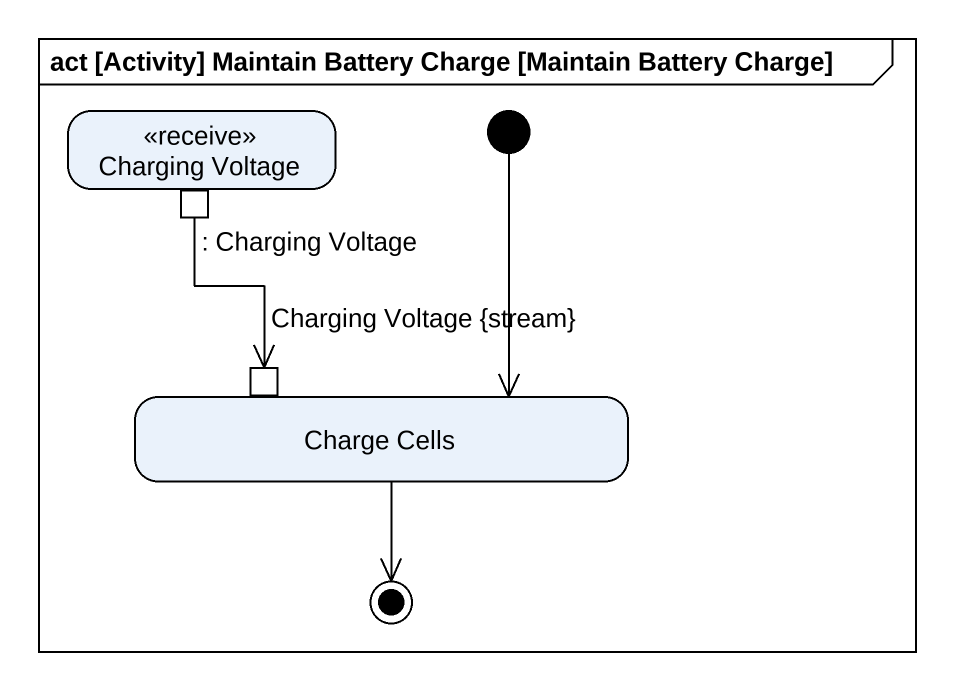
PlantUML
@startuml
mainframe act [Activity] Maintain Battery Charge [Maintain Battery Charge]
hide empty description
state "Charging Voltage" as Charging_Voltage <<receive>> {
  state ": Charging Voltage" as Charging_Voltage_2 <<outputPin>>
}
state "Charge Cells" as Charge_Cells {
  state "Charging Voltage {stream}" as Charging_Voltage_stream <<inputPin>>
}
[*] --> Charge_Cells
Charging_Voltage_2 --> Charging_Voltage_stream
Charge_Cells --> [*]
@enduml
